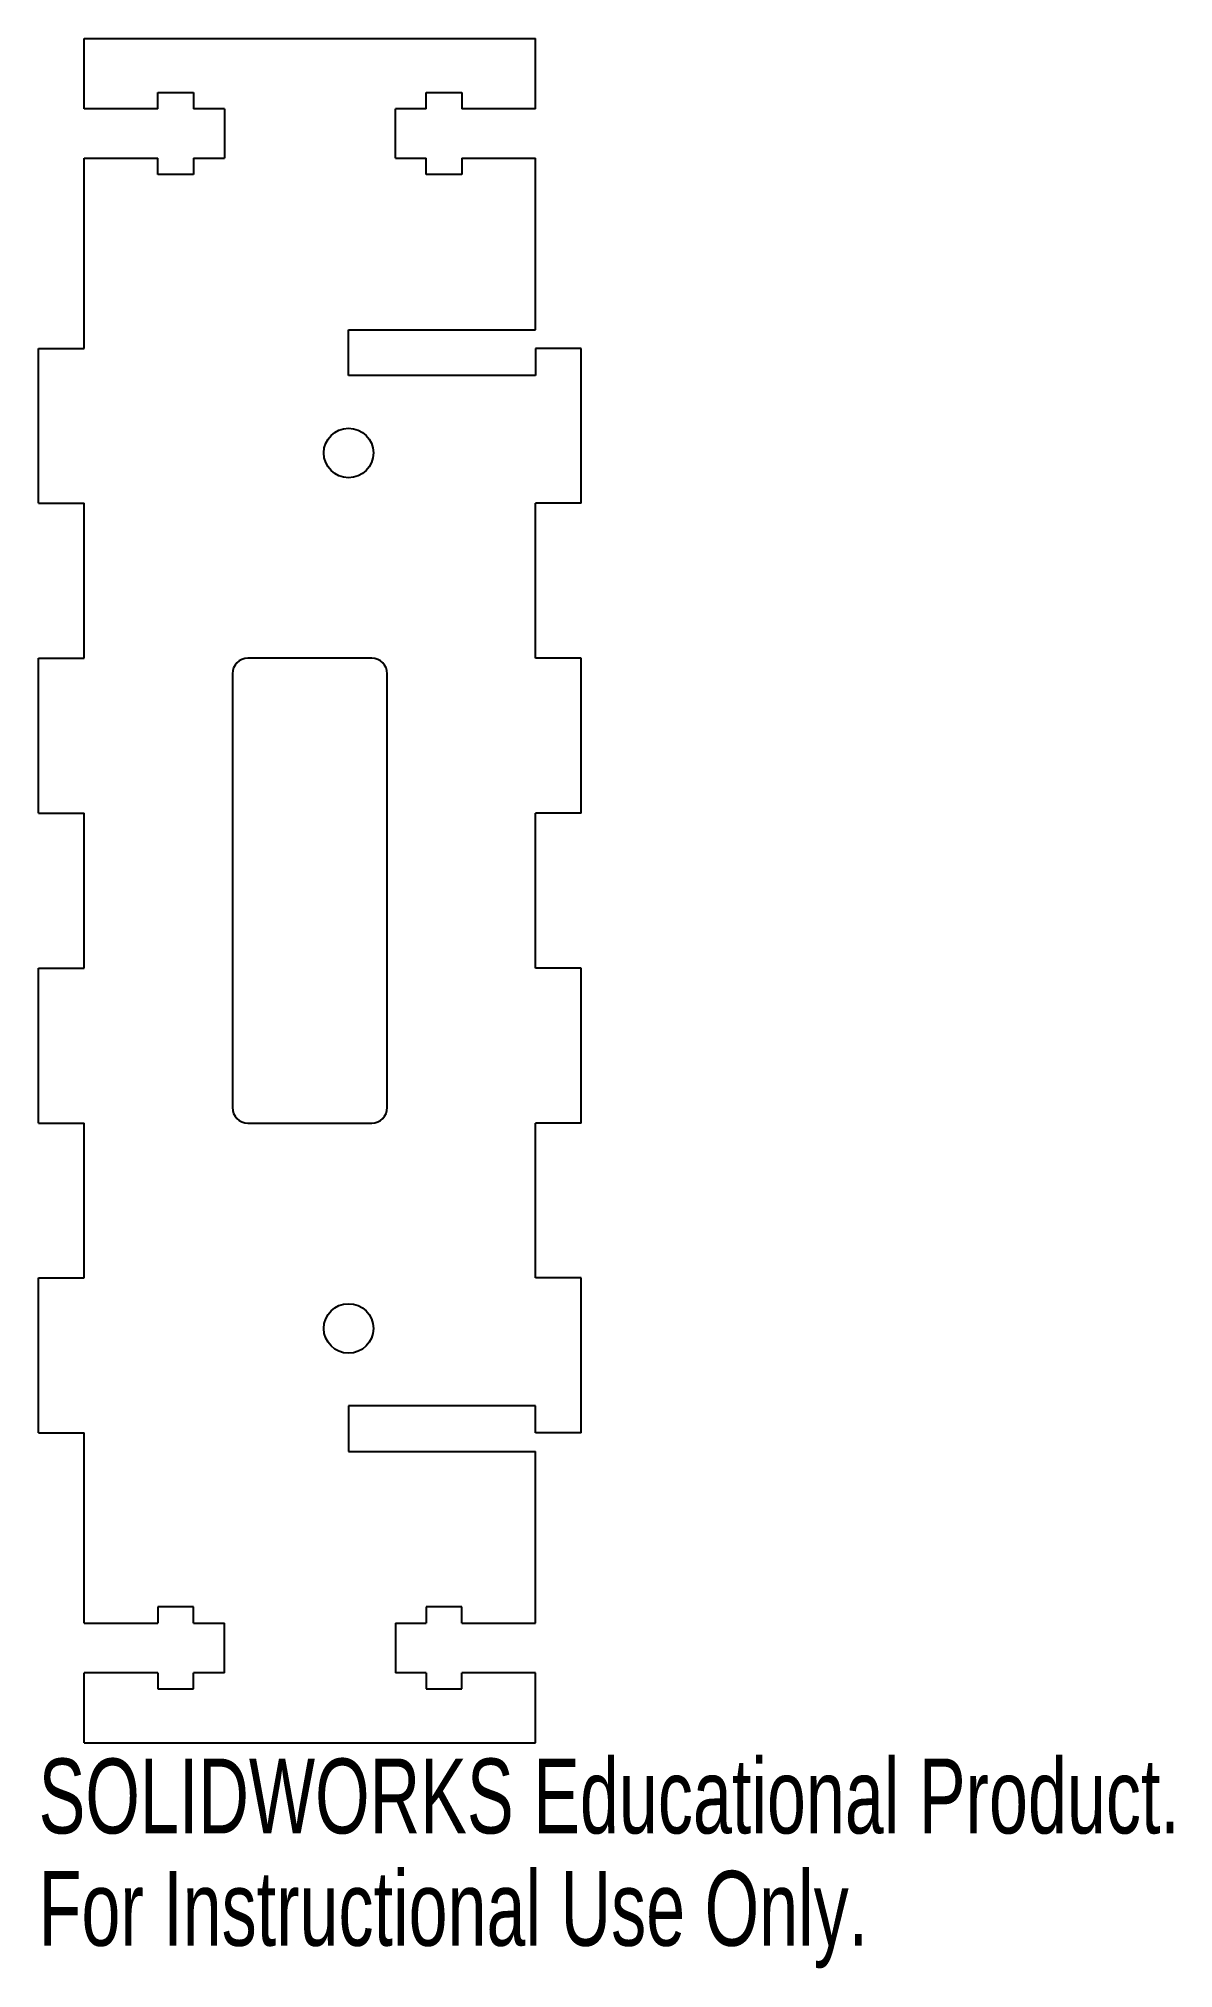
# Model space of a CAD drawing. Header units: millimetres. Extents: x -56 to 18, y -46 to 79.
import ezdxf

# ---------------------------------------------------------------- set-up
doc = ezdxf.new("R2010")
doc.units = ezdxf.units.MM
doc.styles.add('SLDTEXTSTYLE0', font='TXT', dxfattribs={"width": 0.7})

msp = doc.modelspace()

# ---------------------------------------------------------------- linework, layer by layer
at = {"color": 7, "linetype": 'Continuous', "lineweight": 25}
for p, q in [((-52.58, 79.06), (-23.45, 79.06)), ((-52.58, 74.53), (-52.58, 79.06)), ((-23.45, 74.53), (-23.45, 79.06)), ((-47.83, 74.53), (-47.83, 75.58)), ((-47.83, 75.58), (-45.53, 75.58)), ((-45.53, 75.58), (-45.53, 74.53)), ((-30.5, 74.53), (-30.5, 75.58)), ((-30.5, 75.58), (-28.2, 75.58)), ((-28.2, 75.58), (-28.2, 74.53)), ((-47.83, 74.53), (-52.58, 74.53)), ((-43.53, 74.53), (-45.53, 74.53)), ((-43.53, 74.53), (-43.53, 71.33)), ((-32.5, 71.33), (-32.5, 74.53)), ((-30.5, 74.53), (-32.5, 74.53)), ((-23.45, 74.53), (-28.2, 74.53)), ((-52.58, 71.33), (-47.83, 71.33)), ((-52.58, 59.06), (-52.58, 71.33)), ((-47.83, 70.28), (-47.83, 71.33)), ((-45.53, 71.33), (-43.53, 71.33)), ((-45.53, 71.33), (-45.53, 70.28)), ((-32.5, 71.33), (-30.5, 71.33)), ((-30.5, 70.28), (-30.5, 71.33)), ((-28.2, 71.33), (-23.45, 71.33)), ((-28.2, 71.33), (-28.2, 70.28)), ((-23.45, 60.26), (-23.45, 71.33)), ((-45.53, 70.28), (-47.83, 70.28)), ((-28.2, 70.28), (-30.5, 70.28)), ((-35.52, 57.31), (-35.52, 60.26)), ((-35.52, 60.26), (-23.45, 60.26)), ((-55.53, 59.06), (-52.58, 59.06)), ((-55.53, 49.06), (-55.53, 59.06)), ((-20.5, 59.06), (-23.45, 59.06)), ((-23.45, 59.06), (-23.45, 57.31)), ((-20.5, 49.06), (-20.5, 59.06)), ((-23.45, 57.31), (-35.52, 57.31)), ((-55.53, 49.06), (-52.58, 49.06)), ((-52.58, 39.06), (-52.58, 49.06)), ((-23.45, 39.06), (-23.45, 49.06)), ((-20.5, 49.06), (-23.45, 49.06)), ((-55.53, 39.06), (-52.58, 39.06)), ((-55.53, 29.06), (-55.53, 39.06)), ((-34.02, 39.06), (-42.02, 39.06)), ((-20.5, 39.06), (-23.45, 39.06)), ((-20.5, 29.06), (-20.5, 39.06)), ((-43.02, 38.06), (-43.02, 10.06)), ((-33.02, 10.06), (-33.02, 38.06)), ((-55.53, 29.06), (-52.58, 29.06)), ((-52.58, 19.06), (-52.58, 29.06)), ((-23.45, 19.06), (-23.45, 29.06)), ((-20.5, 29.06), (-23.45, 29.06)), ((-55.53, 19.06), (-52.58, 19.06)), ((-55.53, 9.06), (-55.53, 19.06)), ((-20.5, 19.06), (-23.45, 19.06)), ((-20.5, 9.06), (-20.5, 19.06)), ((-55.53, 9.06), (-52.58, 9.06)), ((-52.58, -0.94), (-52.58, 9.06)), ((-42.02, 9.06), (-34.02, 9.06)), ((-23.45, -0.94), (-23.45, 9.06)), ((-20.5, 9.06), (-23.45, 9.06)), ((-55.53, -0.94), (-52.58, -0.94)), ((-55.53, -10.94), (-55.53, -0.94)), ((-20.5, -0.94), (-23.45, -0.94)), ((-20.5, -10.94), (-20.5, -0.94)), ((-35.52, -9.2), (-35.52, -12.15)), ((-23.45, -9.2), (-35.52, -9.2)), ((-23.45, -10.94), (-23.45, -9.2)), ((-55.53, -10.94), (-52.58, -10.94)), ((-52.58, -23.22), (-52.58, -10.94)), ((-20.5, -10.94), (-23.45, -10.94)), ((-35.52, -12.15), (-23.45, -12.15)), ((-23.45, -23.22), (-23.45, -12.15)), ((-47.83, -22.17), (-47.83, -23.22)), ((-45.53, -22.17), (-47.83, -22.17)), ((-45.53, -23.22), (-45.53, -22.17)), ((-30.5, -22.17), (-30.5, -23.22)), ((-28.2, -22.17), (-30.5, -22.17)), ((-28.2, -23.22), (-28.2, -22.17)), ((-52.58, -23.22), (-47.83, -23.22)), ((-45.53, -23.22), (-43.53, -23.22)), ((-43.53, -26.42), (-43.53, -23.22)), ((-32.5, -23.22), (-32.5, -26.42)), ((-32.5, -23.22), (-30.5, -23.22)), ((-28.2, -23.22), (-23.45, -23.22)), ((-47.83, -26.42), (-52.58, -26.42)), ((-52.58, -30.94), (-52.58, -26.42)), ((-47.83, -26.42), (-47.83, -27.47)), ((-43.53, -26.42), (-45.53, -26.42)), ((-45.53, -27.47), (-45.53, -26.42)), ((-30.5, -26.42), (-32.5, -26.42)), ((-30.5, -26.42), (-30.5, -27.47)), ((-23.45, -26.42), (-28.2, -26.42)), ((-28.2, -27.47), (-28.2, -26.42)), ((-23.45, -30.94), (-23.45, -26.42)), ((-47.83, -27.47), (-45.53, -27.47)), ((-30.5, -27.47), (-28.2, -27.47)), ((-52.58, -30.94), (-23.45, -30.94))]:
    msp.add_line(p, q, dxfattribs=at)
for centre in [(-35.52, 52.31), (-35.52, -4.2)]:
    msp.add_circle(centre, 1.6, dxfattribs=at)
for centre, start, end in [((-42.02, 38.06), 90, 180), ((-34.02, 38.06), 0, 90), ((-42.02, 10.06), 180, 270), ((-34.02, 10.06), 270, 0)]:
    msp.add_arc(centre, 1, start, end, dxfattribs=at)

# ---------------------------------------------------------------- texts
at = {"color": 7, "linetype": 'Continuous', "char_height": 4.8336, "attachment_point": 1, "style": 'SLDTEXTSTYLE0'}
for s, insert in [('SOLIDWORKS Educational Product.', (-55.53, -31.96)), ('For Instructional Use Only.', (-55.53, -39.21))]:
    msp.add_mtext(s, dxfattribs=dict(at, insert=insert))

doc.saveas('drawing.dxf')
